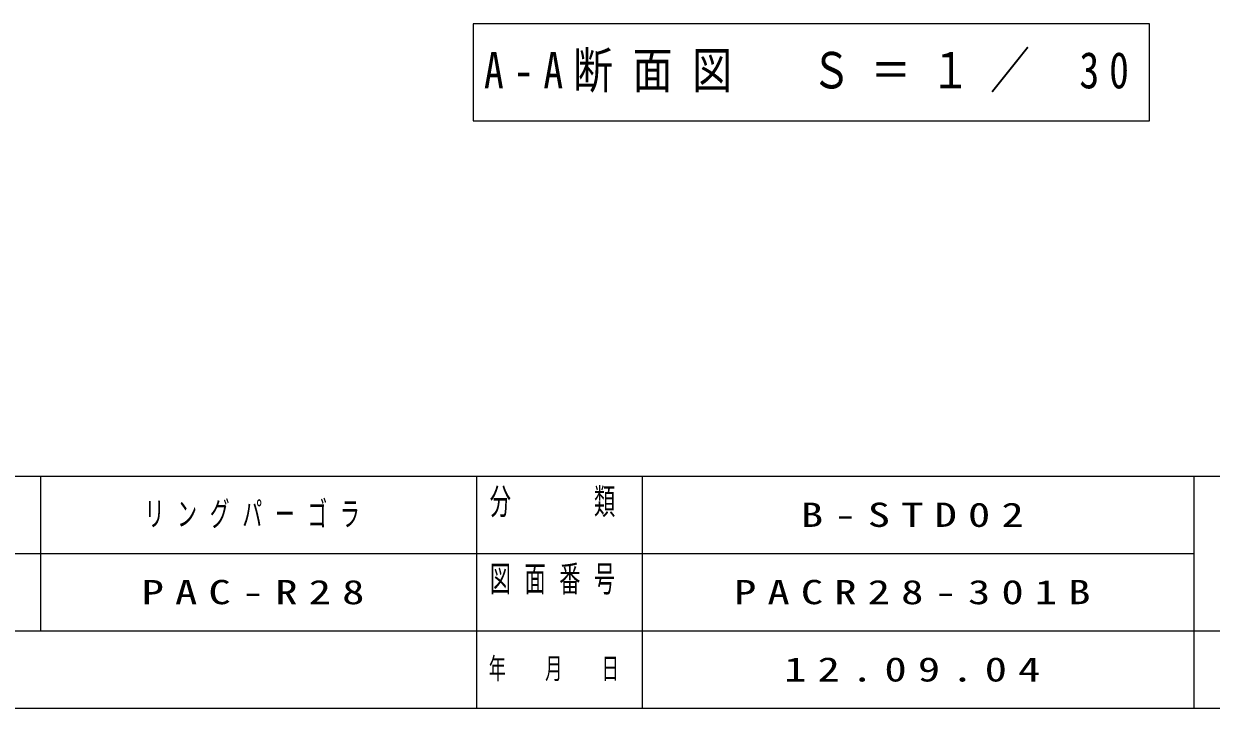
# Model space of a CAD drawing. Units: millimetres on the paper. Extents: x -385 to 0, y 0 to 267.
# Drawn here: x -176 to -68.4, y 0 to 62 of the extents above; entities that cross this region are included whole.
import ezdxf

# ---------------------------------------------------------------- set-up
doc = ezdxf.new("R2010")
doc.units = ezdxf.units.MM
doc.layers.add('1_30', color=3, linetype='Continuous', lineweight=25)
doc.layers.add('NAKAMURA図枠', color=7, linetype='Continuous', lineweight=13)
doc.layers.add('99', color=7, linetype='Continuous')
doc.styles.add('ＭＳ ゴシック', font='')
doc.styles.get('ＭＳ ゴシック').set_extended_font_data('MS Gothic')

msp = doc.modelspace()

# ---------------------------------------------------------------- linework, layer by layer
at = {"layer": '1_30', "color": 7, "lineweight": 13}
for p, q in [((-135.298, 61.975), (-135.298, 53.175)), ((-73.998, 61.975), (-135.298, 61.975)), ((-73.998, 53.175), (-73.998, 61.975)), ((-135.298, 53.175), (-73.998, 53.175))]:
    msp.add_line(p, q, dxfattribs=at)
at = {"layer": 'NAKAMURA図枠', "color": 20, "lineweight": 25}
for p, q in [((-385, 21), (0, 21)), ((-385, 0), (0, 0))]:
    msp.add_line(p, q, dxfattribs=at)
at = {"layer": 'NAKAMURA図枠'}
for p, q in [((-174.5, 21), (-174.5, 7)), ((-120, 21), (-120, 0))]:
    msp.add_line(p, q, dxfattribs=at)
at = {"layer": 'NAKAMURA図枠', "color": 3, "lineweight": 25}
for p, q in [((-135, 21), (-135, 0)), ((-70, 21), (-70, 0)), ((-187.5, 14), (-70, 14)), ((-242.5, 7), (0, 7))]:
    msp.add_line(p, q, dxfattribs=at)

# ---------------------------------------------------------------- texts
at = {"layer": '1_30', "color": 7, "insert": (-104.648, 57.575), "char_height": 3.299, "attachment_point": 5, "style": 'ＭＳ ゴシック'}
msp.add_mtext('\\T1.5;\\W0.8;A-A断面図\u3000Ｓ＝１／\\~30', dxfattribs=at)
at = {"layer": '99', "char_height": 2.199, "attachment_point": 5, "style": 'ＭＳ ゴシック'}
for s, insert in [('\\T1.64;\\W0.6;リングパーゴラ', (-154.75, 17.5)), ('\\T1.5;\\W1.35;B-STD02', (-95, 17.5)), ('\\T1.5;\\W1.35;PAC-R28', (-154.75, 10.5)), ('\\T1.5;\\W1.35;PACR28-301B', (-95, 10.5)), ('\\T1.5;\\W1.35;12.09.04', (-95, 3.5))]:
    msp.add_mtext(s, dxfattribs=dict(at, insert=insert))
at = {"layer": 'NAKAMURA図枠', "style": 'ＭＳ ゴシック'}
for s, insert, char_height, attachment_point in [('\\T1.64;\\W0.6;分\u3000\u3000類', (-127.5, 19.9), 2.346, 2), ('\\T1.64;\\W0.6;図面番号', (-127.5, 12.9), 2.346, 2), ('\\T1.64;\\W0.6;年\u3000月\u3000日', (-127.5, 3.5), 1.906, 5)]:
    msp.add_mtext(s, dxfattribs=dict(at, insert=insert, char_height=char_height, attachment_point=attachment_point))

doc.saveas('drawing.dxf')
